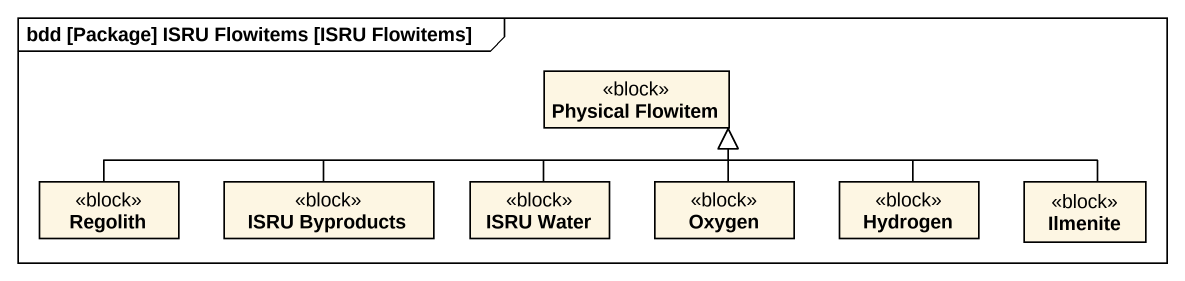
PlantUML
@startuml
mainframe bdd [Package] ISRU Flowitems [ISRU Flowitems]
hide circle
hide empty members
class "Physical Flowitem" as Physical_Flowitem <<block>>
class Regolith <<block>>
class "ISRU Byproducts" as ISRU_Byproducts <<block>>
class "ISRU Water" as ISRU_Water <<block>>
class Oxygen <<block>>
class Hydrogen <<block>>
class Ilmenite <<block>>
Regolith -right-|> Physical_Flowitem
ISRU_Byproducts -right-|> Physical_Flowitem
ISRU_Water -up-|> Physical_Flowitem
Oxygen -up-|> Physical_Flowitem
Hydrogen -left-|> Physical_Flowitem
Ilmenite -left-|> Physical_Flowitem
@enduml
